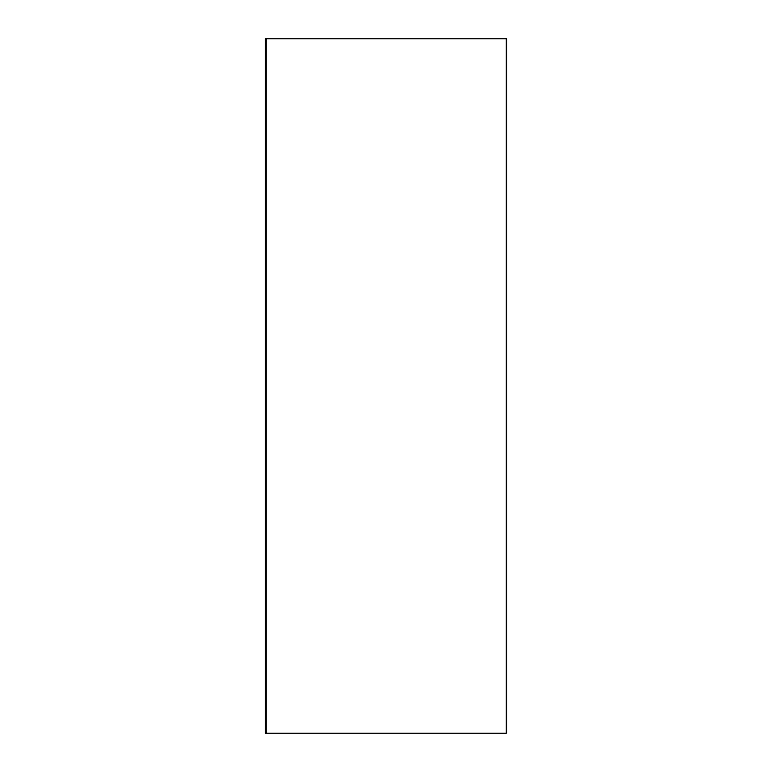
<?xml version="1.0" encoding="UTF-8"?>
<svg xmlns="http://www.w3.org/2000/svg" width="772" height="772" viewBox="0 0 772 772"><rect width="100%" height="100%" fill="white"/><g stroke="black" fill="none" stroke-linecap="round" stroke-linejoin="round"><path stroke-width="1.16" d="M266.243 38.6L266.243 733.4M506.442 38.6L265.558 38.6L265.558 733.4L506.442 733.4L506.442 38.6"/></g></svg>
